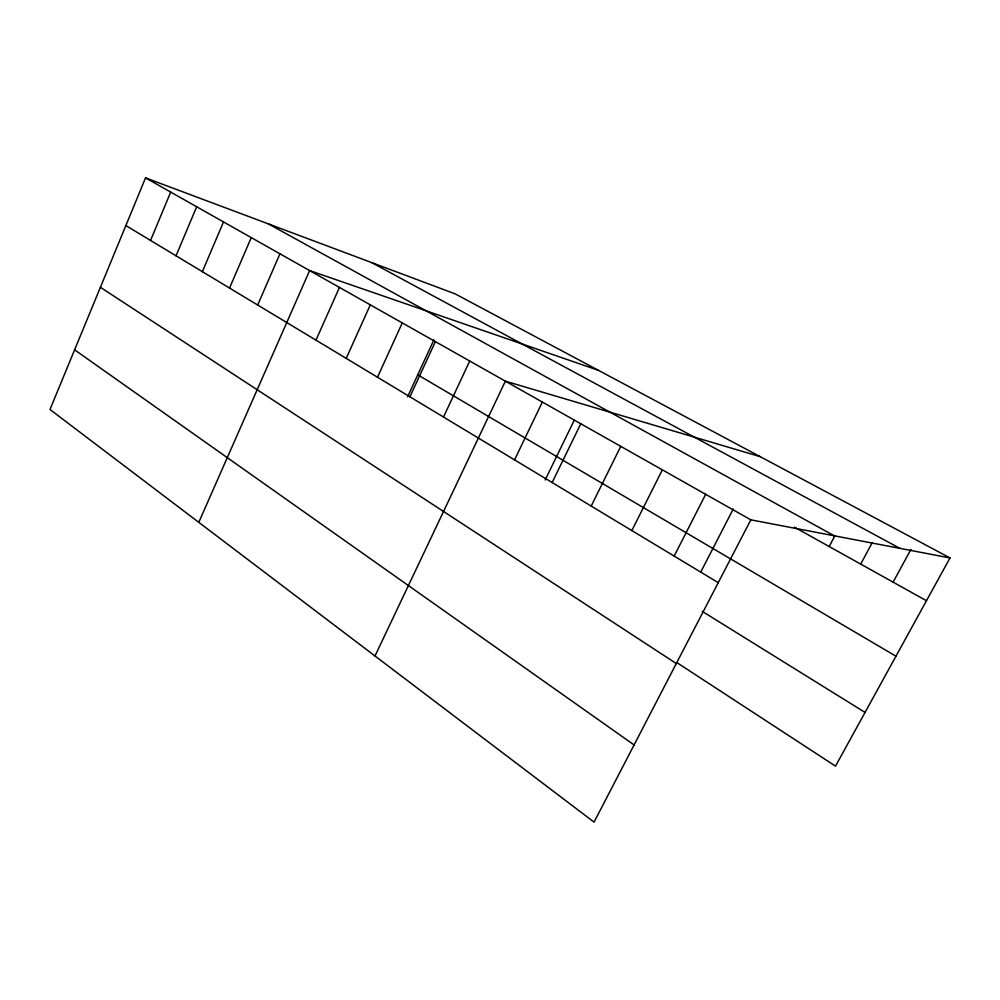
<?xml version="1.0" encoding="UTF-8"?>
<svg xmlns="http://www.w3.org/2000/svg" width="1000" height="1000" viewBox="0 0 1000 1000"><rect width="100%" height="100%" fill="white"/><g stroke="black" fill="none" stroke-linecap="round" stroke-linejoin="round"><path stroke-width="1.5" d="M950 557.938L455.138 293.863L145.538 177.875L50 409.5L594.062 822.125L750.825 519.837L950 557.938L835.512 766.137L676.775 662.525M150.55 240.438L170.7 192.087M176.038 255.8L196.675 206.762M202.35 271.663L223.512 221.925M229.55 288.062L251.262 237.6M257.663 305.012L279.95 253.812M198.787 522.35L309.637 270.575L598.5 370.363M315.975 340.15L339.45 287.425M346.2 358.375L370.312 304.862M377.488 377.238L402.275 322.925M407.6 396.812L433.888 339.875M409.913 396.788L435.387 341.625M443.512 417.038L469.725 361.025M375 655.987L505.363 381.163L760.212 456.662M514.55 459.875L542.35 402.062M545.175 479.963L574.325 420.062M552.137 482.525L580.788 423.775M591.2 506.075L620.763 446.35M631.85 530.575L662.35 469.85M674.163 556.087L705.675 494.325M700.65 572.263L733.263 508.963M829.175 546.538L835.037 535.513M860.7 564.1L872.3 542.513M893.112 582.163L910.925 549.412M371.7 262.6L899.862 548.35M268.363 223.888L834.275 535.8M794.438 527.175L926.462 600.737M145.538 177.875L750.825 519.837M417.75 374.837L895.962 656.2M125.875 225.562L718.25 582.663M702.262 611.362L865.05 712.425M100.4 287.3L676.3 663.55M74.612 349.837L634.087 744.938"/></g></svg>
